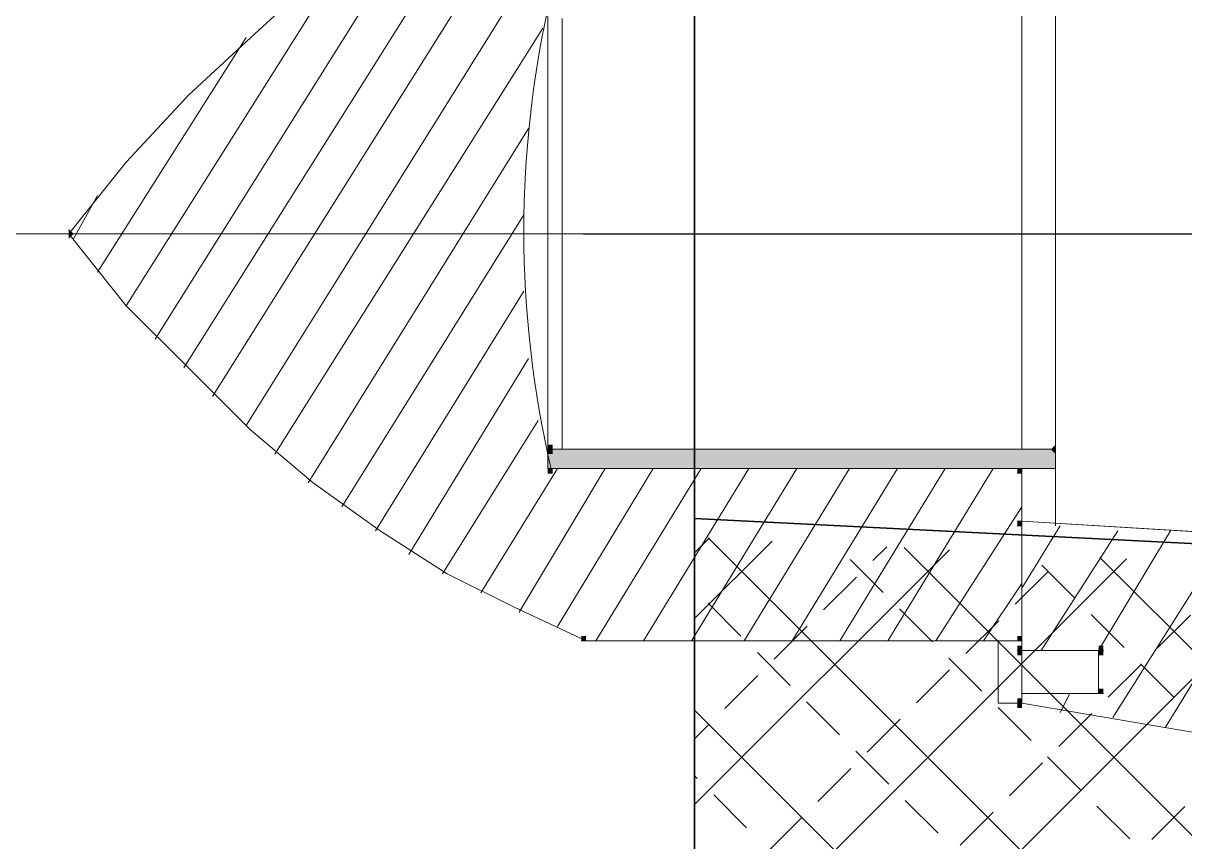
# Model space of a CAD drawing. Header units: inches. Extents: x 23291 to 181956, y 9161 to 51408.
# Drawn here: x 104569.3 to 104744.8, y 36256.2 to 36379.9 of the extents above; entities that cross this region are included whole.
import ezdxf

# ---------------------------------------------------------------- set-up
doc = ezdxf.new("R2010")
doc.units = ezdxf.units.IN
doc.header["$MEASUREMENT"] = 0
doc.linetypes.add('CENTER', pattern=[2, 1.25, -0.25, 0.25, -0.25])
for name, color, linetype in [('PDF10_Geometry', 7, 'Continuous'), ('PDF10_Solid Fills', 7, 'Continuous'), ('PRO HATCH', 12, 'Continuous'), ('PRO HUB', 12, 'Continuous')]:
    doc.layers.add(name, color=color, linetype=linetype)

# ---------------------------------------------------------------- blocks, each defined once
blk = doc.blocks.new('hhh')
at = {"layer": 'PDF10_Solid Fills', "transparency": 33554559}
h = blk.add_hatch(color=256, dxfattribs=at)
h.paths.add_polyline_path([(216.9999492127325, -17.13441157090381), (216.9992911752125, -17.13375353338381), (216.9999492127325, -17.13441157090381)], flags=0)
h.paths.add_polyline_path([(216.9999492127325, -17.13441157090381), (216.9992911752125, -17.13441157090381), (216.9999492127325, -17.13441157090381)], flags=0)
h.paths.add_polyline_path([(216.9999492127325, -17.13441157090381), (216.9992911752125, -17.13441157090381), (216.9999492127325, -17.13441157090381)], flags=0)
h = blk.add_hatch(color=256, dxfattribs=at)
h.paths.add_polyline_path([(217.1348469043325, -17.16402325930381), (217.1348469043325, -17.16336522178381), (217.1348469043325, -17.16402325930381)], flags=0)
h.paths.add_polyline_path([(217.1348469043325, -17.16402325930381), (217.1341888668125, -17.16402325930381), (217.1348469043325, -17.16402325930381)], flags=0)
h.paths.add_polyline_path([(217.1348469043325, -17.16402325930381), (217.1341888668125, -17.16402325930381), (217.1348469043325, -17.16402325930381)], flags=0)
at = {"layer": 'PDF10_Geometry', "lineweight": 5}
blk.add_lwpolyline([(217.0650949272125, -17.10150969490381), (217.1302406416925, -17.10150969490381), (217.1302406416925, -17.07847838170381), (217.0703592273725, -17.07847838170381), (217.0604886645725, -17.08242660682381), (217.0512761392925, -17.08703286946381), (217.0420636140125, -17.09295520714381), (217.0328510887325, -17.09953558234381), (217.0242966009725, -17.10743203258381), (217.0157421132125, -17.11532848282381), (217.0071876254525, -17.12454100810381), (216.9992911752125, -17.13441157090381), (217.0071876254525, -17.14428213370381), (217.0157421132125, -17.15283662146381), (217.0242966009725, -17.16139110922381), (217.0328510887325, -17.16862952194381), (217.0420636140125, -17.17520989714381), (217.0512761392925, -17.18113223482381), (217.0604886645725, -17.18573849746381), (217.0703592273725, -17.19034476010381), (217.1302406416925, -17.19034476010381), (217.1302406416925, -17.16665540938381), (217.0650949272125, -17.16665540938381)], dxfattribs=at)
at = {"layer": 'PDF10_Geometry', "lineweight": 9}
for points in [[(217.0190323008125, -17.15678484658381), (217.0677270772925, -17.07913641922381)], [(217.0236385634525, -17.16073307170381), (217.0749654900125, -17.07847838170381)], [(217.0150840756925, -17.15283662146381), (217.0585145520125, -17.08374268186381)], [(217.0111358505725, -17.14888839634381), (217.0486439892125, -17.08900698202381)], [(217.1348469043325, -17.13441157090381), (217.1348469043325, -17.10479988250381), (217.1348469043325, -17.09361324466381)], [(217.0071876254525, -17.14428213370381), (217.0374573513725, -17.09624539474381)], [(217.0650949272125, -17.10150969490381), (217.0650949272125, -17.16665540938381)], [(217.1302406416925, -17.10150969490381), (217.1302406416925, -17.16402325930381)], [(217.0670690397725, -17.10479988250381), (217.0670690397725, -17.16402325930381)], [(217.0275867885725, -17.16468129682381), (217.0644368896925, -17.10611595754381)], [(217.0032394003325, -17.13967587106381), (217.0236385634525, -17.10743203258381)], [(217.0321930512125, -17.16862952194381), (217.0624627771325, -17.11993474546381)], [(217.1348469043325, -17.17455185962381), (217.1348469043325, -17.16665540938381), (217.1348469043325, -17.12848923322381)], [(216.9999492127325, -17.13506960842381), (217.0032394003325, -17.12914727074381)], [(217.0367993138525, -17.17191970954381), (217.0618047396125, -17.13177942082381)], [(217.3046205844925, -17.13441157090381), (216.8828185341725, -17.13441157090381)], [(217.0414055764925, -17.17520989714381), (217.0618047396125, -17.14230802114381)], [(217.0460118391325, -17.17850008474381), (217.0624627771325, -17.15152054642381)], [(217.0506181017725, -17.18113223482381), (217.0637788521725, -17.16007503418381)], [(217.0558824019325, -17.18376438490381), (217.0664110022525, -17.16665540938381)], [(217.0611467020925, -17.18639653498381), (217.0729913774525, -17.16665540938381)], [(217.0664110022525, -17.18837064754381), (217.0795717526525, -17.16665540938381)], [(217.0716753024125, -17.19034476010381), (217.0861521278525, -17.16665540938381)], [(217.0782556776125, -17.19034476010381), (217.0927325030525, -17.16665540938381)], [(217.0848360528125, -17.19034476010381), (217.0993128782525, -17.16665540938381)], [(217.0920744655325, -17.19034476010381), (217.1065512909725, -17.16665540938381)], [(217.0986548407325, -17.19034476010381), (217.1131316661725, -17.16665540938381)], [(217.1052352159325, -17.19034476010381), (217.1197120413725, -17.16665540938381)], [(217.1118155911325, -17.19034476010381), (217.1262924165725, -17.16665540938381)], [(217.1302406416925, -17.16665540938381), (217.1302406416925, -17.17389382210381), (217.3026464719325, -17.18442242242381), (220.4698704060239, -17.1842381710638)], [(217.1183959663325, -17.19034476010381), (217.1302406416925, -17.17191970954381)], [(217.1302406416925, -17.18310634738381), (217.1355049418525, -17.17455185962381)], [(217.1328727917725, -17.19166083514381), (217.1434013920925, -17.17520989714381)], [(217.1407692420125, -17.19166083514381), (217.1506398048125, -17.17520989714381)], [(217.1427433545725, -17.20087336042381), (217.1585362550525, -17.17586793466381)], [(217.1499817672925, -17.20218943546381), (217.1657746677725, -17.17652597218381)], [(217.1249763415325, -17.19034476010381), (217.1302406416925, -17.18244830986381)], [(217.1355049418525, -17.20021532290381), (217.1368210168925, -17.19758317282381)]]:
    blk.add_lwpolyline(points, dxfattribs=at)
at = {"layer": 'PDF10_Geometry', "lineweight": 0}
for points in [[(217.0657529647325, -17.16402325930381), (217.0650949272125, -17.16402325930381), (217.0657529647325, -17.16402325930381)], [(217.0657529647325, -17.16402325930381), (217.0650949272125, -17.16402325930381), (217.0657529647325, -17.16402325930381)], [(217.0657529647325, -17.16665540938381), (217.0650949272125, -17.16665540938381), (217.0657529647325, -17.16665540938381)], [(217.0657529647325, -17.16665540938381), (217.0650949272125, -17.16665540938381), (217.0657529647325, -17.16665540938381)], [(217.0657529647325, -17.16731344690381), (217.0650949272125, -17.16731344690381), (217.0657529647325, -17.16731344690381)], [(217.0657529647325, -17.16731344690381), (217.0650949272125, -17.16731344690381), (217.0657529647325, -17.16731344690381)], [(217.1302406416925, -17.16665540938381), (217.1295826041725, -17.16665540938381), (217.1302406416925, -17.16665540938381)], [(217.1302406416925, -17.16731344690381), (217.1295826041725, -17.16731344690381), (217.1302406416925, -17.16731344690381)], [(217.1302406416925, -17.17389382210381), (217.1295826041725, -17.17389382210381), (217.1302406416925, -17.17389382210381)], [(217.1302406416925, -17.17455185962381), (217.1295826041725, -17.17455185962381), (217.1302406416925, -17.17455185962381)], [(217.0703592273725, -17.19034476010381), (217.0697011898525, -17.19034476010381), (217.0703592273725, -17.19034476010381)], [(217.0703592273725, -17.19034476010381), (217.0697011898525, -17.19034476010381), (217.0703592273725, -17.19034476010381)], [(217.1302406416925, -17.19034476010381), (217.1295826041725, -17.19034476010381), (217.1302406416925, -17.19034476010381)], [(217.1302406416925, -17.19034476010381), (217.1295826041725, -17.19034476010381), (217.1302406416925, -17.19034476010381)], [(217.1302406416925, -17.19166083514381), (217.1295826041725, -17.19166083514381), (217.1302406416925, -17.19166083514381)], [(217.1302406416925, -17.19166083514381), (217.1295826041725, -17.19166083514381), (217.1302406416925, -17.19166083514381)], [(217.1414272795325, -17.19166083514381), (217.1407692420125, -17.19166083514381), (217.1414272795325, -17.19166083514381)], [(217.1414272795325, -17.19166083514381), (217.1407692420125, -17.19166083514381), (217.1414272795325, -17.19166083514381)], [(217.1414272795325, -17.19758317282381), (217.1407692420125, -17.19758317282381), (217.1414272795325, -17.19758317282381)], [(217.1414272795325, -17.19758317282381), (217.1407692420125, -17.19758317282381), (217.1414272795325, -17.19758317282381)], [(217.1302406416925, -17.19889924786381), (217.1295826041725, -17.19889924786381), (217.1302406416925, -17.19889924786381)], [(217.1302406416925, -17.19889924786381), (217.1295826041725, -17.19889924786381), (217.1302406416925, -17.19889924786381)]]:
    blk.add_lwpolyline(points, dxfattribs=at)
at = {"layer": 'PDF10_Geometry', "lineweight": 5}
for points in [[(217.1348469043325, -17.16665540938381), (217.1348469043325, -17.16402325930381), (217.0650949272125, -17.16402325930381), (217.0650949272125, -17.16665540938381)], [(217.1302406416925, -17.19758317282381), (217.1302406416925, -17.19889924786381), (217.2190757068925, -17.21403411082381), (217.3026464719325, -17.21403411082381), (217.3026464719325, -17.18442242242381), (217.1302406416925, -17.17389382210381), (217.1302406416925, -17.19166083514381), (217.1407692420125, -17.19166083514381), (217.1407692420125, -17.19758317282381)]]:
    blk.add_lwpolyline(points, close=True, dxfattribs=at)
at = {"layer": 'PDF10_Geometry', "lineweight": 0}
blk.add_lwpolyline([(217.0703592273725, -17.18968672258381), (217.0703592273725, -17.18968672258381), (217.0703592273725, -17.18968672258381)], close=True, dxfattribs=at)
at = {"layer": 'PDF10_Geometry', "lineweight": 9}
blk.add_lwpolyline([(217.1302406416925, -17.19889924786381), (217.1269504540925, -17.19889924786381), (217.1269504540925, -17.19429298522381), (217.1269504540925, -17.19034476010381), (217.1302406416925, -17.19034476010381)], close=True, dxfattribs=at)
at = {"layer": 'PDF10_Geometry', "lineweight": 5}
blk.add_arc((217.2055858712854, -17.13408254885362), 0.143781131672824, 166.8768216643671, 193.1231783356332, dxfattribs=at)
at = {"layer": 'PDF10_Solid Fills', "transparency": 33554559}
for points in [[(216.9992911752125, -17.13375353338381), (216.9999492127325, -17.13441157090381), (216.9992911752125, -17.13441157090381)], [(216.9992911752125, -17.13441157090381), (216.9999492127325, -17.13441157090381), (216.9999492127325, -17.13441157090381)], [(216.9999492127325, -17.13441157090381), (216.9999492127325, -17.13441157090381), (216.9992911752125, -17.13441157090381)], [(216.9992911752125, -17.13506960842381), (216.9992911752125, -17.13506960842381), (216.9992911752125, -17.13441157090381)], [(216.9992911752125, -17.13506960842381), (216.9992911752125, -17.13441157090381), (216.9999492127325, -17.13441157090381)], [(217.0657529647325, -17.16336522178381), (217.0650949272125, -17.16336522178381), (217.0657529647325, -17.16402325930381)], [(217.0650949272125, -17.16336522178381), (217.0657529647325, -17.16402325930381), (217.0650949272125, -17.16402325930381)], [(217.0650949272125, -17.16402325930381), (217.0657529647325, -17.16402325930381), (217.0657529647325, -17.16402325930381)], [(217.0657529647325, -17.16402325930381), (217.0657529647325, -17.16402325930381), (217.0650949272125, -17.16402325930381)], [(217.0657529647325, -17.16402325930381), (217.0650949272125, -17.16402325930381), (217.0657529647325, -17.16468129682381)], [(217.0650949272125, -17.16402325930381), (217.0657529647325, -17.16468129682381), (217.0650949272125, -17.16468129682381)], [(217.0650949272125, -17.16402325930381), (217.1348469043325, -17.16402325930381), (217.1348469043325, -17.16402325930381)], [(217.0650949272125, -17.16665540938381), (217.1348469043325, -17.16665540938381), (217.0650949272125, -17.16402325930381)], [(217.1348469043325, -17.16665540938381), (217.0650949272125, -17.16402325930381), (217.1348469043325, -17.16402325930381)], [(217.1348469043325, -17.16336522178381), (217.1348469043325, -17.16402325930381), (217.1341888668125, -17.16402325930381)], [(217.1341888668125, -17.16402325930381), (217.1348469043325, -17.16402325930381), (217.1348469043325, -17.16402325930381)], [(217.1348469043325, -17.16402325930381), (217.1348469043325, -17.16402325930381), (217.1341888668125, -17.16402325930381)], [(217.1348469043325, -17.16468129682381), (217.1348469043325, -17.16468129682381), (217.1341888668125, -17.16402325930381)], [(217.1348469043325, -17.16468129682381), (217.1341888668125, -17.16402325930381), (217.1348469043325, -17.16402325930381)], [(217.0650949272125, -17.16665540938381), (217.0657529647325, -17.16665540938381), (217.0657529647325, -17.16665540938381)], [(217.0657529647325, -17.16665540938381), (217.0657529647325, -17.16665540938381), (217.0650949272125, -17.16665540938381)], [(217.0650949272125, -17.16665540938381), (217.0657529647325, -17.16665540938381), (217.0657529647325, -17.16665540938381)], [(217.0657529647325, -17.16665540938381), (217.0650949272125, -17.16665540938381), (217.0657529647325, -17.16731344690381)], [(217.0650949272125, -17.16665540938381), (217.0657529647325, -17.16731344690381), (217.0650949272125, -17.16731344690381)], [(217.0650949272125, -17.16665540938381), (217.0657529647325, -17.16665540938381), (217.0657529647325, -17.16665540938381)], [(217.0657529647325, -17.16665540938381), (217.0657529647325, -17.16665540938381), (217.0650949272125, -17.16665540938381)], [(217.0650949272125, -17.16665540938381), (217.0657529647325, -17.16665540938381), (217.0657529647325, -17.16665540938381)], [(217.0657529647325, -17.16665540938381), (217.0650949272125, -17.16665540938381), (217.0657529647325, -17.16731344690381)], [(217.0650949272125, -17.16665540938381), (217.0657529647325, -17.16731344690381), (217.0650949272125, -17.16731344690381)], [(217.0650949272125, -17.16665540938381), (217.0650949272125, -17.16665540938381), (217.1348469043325, -17.16665540938381)], [(217.0650949272125, -17.16731344690381), (217.0657529647325, -17.16731344690381), (217.0657529647325, -17.16731344690381)], [(217.0650949272125, -17.16731344690381), (217.0657529647325, -17.16731344690381), (217.0657529647325, -17.16731344690381)], [(217.1295826041725, -17.16665540938381), (217.1302406416925, -17.16665540938381), (217.1302406416925, -17.16665540938381)], [(217.1302406416925, -17.16665540938381), (217.1302406416925, -17.16665540938381), (217.1295826041725, -17.16665540938381)], [(217.1295826041725, -17.16665540938381), (217.1302406416925, -17.16665540938381), (217.1302406416925, -17.16665540938381)], [(217.1302406416925, -17.16665540938381), (217.1295826041725, -17.16665540938381), (217.1302406416925, -17.16731344690381)], [(217.1295826041725, -17.16665540938381), (217.1302406416925, -17.16731344690381), (217.1295826041725, -17.16731344690381)], [(217.1295826041725, -17.16731344690381), (217.1302406416925, -17.16731344690381), (217.1302406416925, -17.16731344690381)], [(217.1295826041725, -17.17389382210381), (217.1302406416925, -17.17389382210381), (217.1302406416925, -17.17389382210381)], [(217.1302406416925, -17.17389382210381), (217.1302406416925, -17.17389382210381), (217.1295826041725, -17.17389382210381)], [(217.1295826041725, -17.17389382210381), (217.1302406416925, -17.17389382210381), (217.1302406416925, -17.17389382210381)], [(217.1302406416925, -17.17389382210381), (217.1295826041725, -17.17389382210381), (217.1302406416925, -17.17455185962381)], [(217.1295826041725, -17.17389382210381), (217.1302406416925, -17.17455185962381), (217.1295826041725, -17.17455185962381)], [(217.1295826041725, -17.17455185962381), (217.1302406416925, -17.17455185962381), (217.1302406416925, -17.17455185962381)], [(217.0703592273725, -17.18968672258381), (217.0697011898525, -17.18968672258381), (217.0697011898525, -17.18968672258381)], [(217.0703592273725, -17.18968672258381), (217.0697011898525, -17.18968672258381), (217.0703592273725, -17.19034476010381)], [(217.0697011898525, -17.18968672258381), (217.0703592273725, -17.19034476010381), (217.0697011898525, -17.19034476010381)], [(217.1295826041725, -17.18968672258381), (217.1302406416925, -17.18968672258381), (217.1302406416925, -17.18968672258381)], [(217.1302406416925, -17.18968672258381), (217.1302406416925, -17.18968672258381), (217.1295826041725, -17.18968672258381)], [(217.1302406416925, -17.18968672258381), (217.1295826041725, -17.18968672258381), (217.1302406416925, -17.19034476010381)], [(217.1295826041725, -17.18968672258381), (217.1302406416925, -17.19034476010381), (217.1295826041725, -17.19034476010381)], [(217.0697011898525, -17.19034476010381), (217.0703592273725, -17.19034476010381), (217.0703592273725, -17.19034476010381)], [(217.0703592273725, -17.19034476010381), (217.0703592273725, -17.19034476010381), (217.0697011898525, -17.19034476010381)], [(217.1295826041725, -17.19034476010381), (217.1302406416925, -17.19034476010381), (217.1302406416925, -17.19034476010381)], [(217.1302406416925, -17.19034476010381), (217.1302406416925, -17.19034476010381), (217.1295826041725, -17.19034476010381)], [(217.1302406416925, -17.19100279762381), (217.1295826041725, -17.19100279762381), (217.1302406416925, -17.19166083514381)], [(217.1295826041725, -17.19100279762381), (217.1302406416925, -17.19166083514381), (217.1295826041725, -17.19166083514381)], [(217.1414272795325, -17.19100279762381), (217.1407692420125, -17.19100279762381), (217.1414272795325, -17.19166083514381)], [(217.1407692420125, -17.19100279762381), (217.1414272795325, -17.19166083514381), (217.1407692420125, -17.19166083514381)], [(217.1295826041725, -17.19166083514381), (217.1302406416925, -17.19166083514381), (217.1302406416925, -17.19166083514381)], [(217.1302406416925, -17.19166083514381), (217.1302406416925, -17.19166083514381), (217.1295826041725, -17.19166083514381)], [(217.1302406416925, -17.19166083514381), (217.1295826041725, -17.19166083514381), (217.1302406416925, -17.19231887266381)], [(217.1295826041725, -17.19166083514381), (217.1302406416925, -17.19231887266381), (217.1295826041725, -17.19231887266381)], [(217.1407692420125, -17.19166083514381), (217.1414272795325, -17.19166083514381), (217.1414272795325, -17.19166083514381)], [(217.1414272795325, -17.19166083514381), (217.1414272795325, -17.19166083514381), (217.1407692420125, -17.19166083514381)], [(217.1414272795325, -17.19166083514381), (217.1407692420125, -17.19166083514381), (217.1414272795325, -17.19231887266381)], [(217.1407692420125, -17.19166083514381), (217.1414272795325, -17.19231887266381), (217.1407692420125, -17.19231887266381)], [(217.1414272795325, -17.19692513530381), (217.1407692420125, -17.19692513530381), (217.1414272795325, -17.19758317282381)], [(217.1407692420125, -17.19692513530381), (217.1414272795325, -17.19758317282381), (217.1407692420125, -17.19758317282381)], [(217.1407692420125, -17.19758317282381), (217.1414272795325, -17.19758317282381), (217.1414272795325, -17.19758317282381)], [(217.1414272795325, -17.19758317282381), (217.1414272795325, -17.19758317282381), (217.1407692420125, -17.19758317282381)], [(217.1407692420125, -17.19758317282381), (217.1414272795325, -17.19758317282381), (217.1414272795325, -17.19758317282381)], [(217.1414272795325, -17.19758317282381), (217.1414272795325, -17.19758317282381), (217.1407692420125, -17.19758317282381)], [(217.1302406416925, -17.19824121034381), (217.1295826041725, -17.19824121034381), (217.1302406416925, -17.19889924786381)], [(217.1295826041725, -17.19824121034381), (217.1302406416925, -17.19889924786381), (217.1295826041725, -17.19889924786381)], [(217.1295826041725, -17.19889924786381), (217.1302406416925, -17.19889924786381), (217.1302406416925, -17.19889924786381)], [(217.1302406416925, -17.19889924786381), (217.1302406416925, -17.19889924786381), (217.1295826041725, -17.19889924786381)], [(217.1302406416925, -17.19889924786381), (217.1295826041725, -17.19889924786381), (217.1302406416925, -17.19955728538381)], [(217.1295826041725, -17.19889924786381), (217.1302406416925, -17.19955728538381), (217.1295826041725, -17.19955728538381)]]:
    blk.add_solid(points, dxfattribs=at)
blk = doc.blocks.new('mm')
at = {"layer": 'PRO HATCH', "color": 9, "linetype": 'Continuous'}
for p, q in [((216.9245694000409, -14.11444983751419), (217.0124176560602, -14.0266016032462)), ((216.9264421727599, -14.1381267464803), (217.037967298593, -14.0266016032462)), ((216.9533365699546, -14.13678202662057), (217.0635169411257, -14.0266016032462)), ((216.9802309671492, -14.13543730676084), (217.0890665836585, -14.0266016032462)), ((216.979833109093, -14.10125226161116), (216.984349730729, -14.09673567477724)), ((216.9271838759523, -14.10280211398034), (216.9317004975884, -14.09828552714642)), ((216.9535084925226, -14.10202718344549), (216.9580251141587, -14.09751060531209)), ((216.9730582462431, -14.10802714186203), (216.9775748678792, -14.10351055502811)), ((216.9245694000409, -14.10541665949608), (216.9249256347385, -14.10506040739732)), ((216.9467336296728, -14.10880206804665), (216.9512502513089, -14.10428547686245)), ((216.939958766823, -14.11557694829752), (216.9444753884591, -14.11106036146361)), ((216.9662833833933, -14.11480202211293), (216.9708000050293, -14.11028543527902)), ((216.9331839039731, -14.12235182419814), (216.9377005256092, -14.11783524171451)), ((216.9595085205435, -14.12157690236383), (216.9640251421795, -14.11706031552989)), ((216.9858331371138, -14.1208019805295), (216.9903496195412, -14.11628539369555)), ((216.9527336576937, -14.12835178261471), (216.9572501401211, -14.12383519578079)), ((216.9790582742639, -14.12757685643012), (216.9835747566915, -14.1230602695962)), ((216.9264090411234, -14.12912670444904), (216.9309256627594, -14.12461011761513)), ((216.9459587948438, -14.13512666286561), (216.9504752772714, -14.13061007603166)), ((216.9722832722056, -14.13435173668099), (216.9767998938416, -14.12983514984707)), ((216.9245694000409, -14.22374492491709), (216.926632331649, -14.22168202376087)), ((216.9245694000409, -14.23277809858495), (216.935235281271, -14.22211217385213)), ((216.9490584125768, -14.22480555926412), (216.9509652913924, -14.2228986760983)), ((216.9245694000409, -14.25832776721929), (216.959568380223, -14.22332882618956)), ((216.9245694000409, -14.2838774445542), (216.9839013399665, -14.224545478527)), ((216.9245694000409, -14.30942711318857), (217.0082344389185, -14.22576213086443)), ((216.9686081662974, -14.23080551333043), (216.9731247879334, -14.22628893084677)), ((216.9422835497271, -14.23158043951502), (216.9468001713631, -14.2270638526811)), ((216.9881579200178, -14.23680547174697), (216.9926744024453, -14.23228888491305)), ((216.9355086868773, -14.23835531976589), (216.9400253085133, -14.23383873293198)), ((216.9618333034475, -14.2375803935813), (216.9663497858751, -14.23306380674739)), ((216.9813829179594, -14.24358035199787), (216.9858995395955, -14.23906376516395)), ((216.9287338240274, -14.24513020001679), (216.9332504456635, -14.24061361318288)), ((216.9550584405977, -14.2443552738322), (216.9595749230252, -14.23983868699826)), ((216.9482834385393, -14.25113015408308), (216.9528000601754, -14.24661356724916)), ((216.9746080551097, -14.25035523224874), (216.9791246767456, -14.24583864541483)), ((216.9245694000409, -14.24929459790171), (216.9264754436051, -14.2473884890835)), ((216.9415085756896, -14.25790503433398), (216.9460251973255, -14.25338844750006)), ((216.9678331922598, -14.25713011249964), (216.9723498138959, -14.25261352131544)), ((216.96105832941, -14.26390499275055), (216.9655749510461, -14.2593884059166)), ((216.9873829459802, -14.26313006221567), (216.9918995676163, -14.25861347538176)), ((216.9347337128397, -14.26467991458485), (216.9392503344758, -14.26016332775094))]:
    blk.add_line(p, q, dxfattribs=at)
at = {"layer": 'PRO HUB', "color": 2, "linetype": 'Continuous'}
for p, q in [((216.9245693933408, -14.02660160845283), (216.9245693933408, -14.13822038525327)), ((216.9245693933408, -14.14076838525326), (217.1419451293417, -14.12989959845321)), ((216.9245693933408, -14.13822038525327), (216.9245693933408, -14.2215788796536)), ((217.1419451293417, -14.22989966645365), (216.9245693933408, -14.21903087965361)), ((216.9245693933408, -14.2215788796536), (216.9245693933408, -14.33319765645404))]:
    blk.add_line(p, q, dxfattribs=at)
at = {"layer": 'PRO HUB', "color": 3, "linetype": 'CENTER'}
blk.add_line((216.9092395909407, -14.17989963245343), (217.1572749317418, -14.17989963245343), dxfattribs=at)

msp = doc.modelspace()

# ---------------------------------------------------------------- linework, layer by layer
msp.add_open_spline([(102008.1500884408, 38756.26766536922), (103204.4786758749, 38248.02876960883), (105131.8942001149, 37390.91010797794), (109175.8453700507, 35826.9914590406), (112823.7681203392, 35070.28921107414), (117769.5519065075, 35070.28921107414), (121406.7760094786, 35085.26450985089), (123831.0500884409, 35070.16766536923)], degree=3, knots=[0, 0, 0, 0, 3.550687010986969, 7.088547091012025, 10.45440569604863, 13.76320342374007, 20.376363409705, 20.376363409705, 20.376363409705, 20.376363409705])
msp.add_open_spline([(102008.1500884408, 38756.26766536922), (103204.4786758749, 38248.02876960883), (105131.8942001149, 37390.91010797794), (109175.8453700507, 35826.9914590406), (112823.7681203392, 35070.28921107414), (117769.5519065075, 35070.28921107414), (121406.7760094786, 35085.26450985089), (123831.0500884409, 35070.16766536923)], degree=3, knots=[0, 0, 0, 0, 3.550687010986969, 7.088547091012025, 10.45440569604863, 13.76320342374007, 20.376363409705, 20.376363409705, 20.376363409705, 20.376363409705])

# ---------------------------------------------------------------- block references
at = {"xscale": 1100, "yscale": 1100, "zscale": 1100}
for name, p in [('mm', (-133946.3045472536, 51945.97002406314)), ('hhh', (-134123.0760241028, 55195.93315635907))]:
    msp.add_blockref(name, p, dxfattribs=at)
at = {"xscale": -1100, "yscale": 1100, "zscale": 1100, "rotation": 180}
msp.add_blockref('mm', (-133946.3045472536, 20750.19083266554), dxfattribs=at)

doc.saveas('drawing.dxf')
